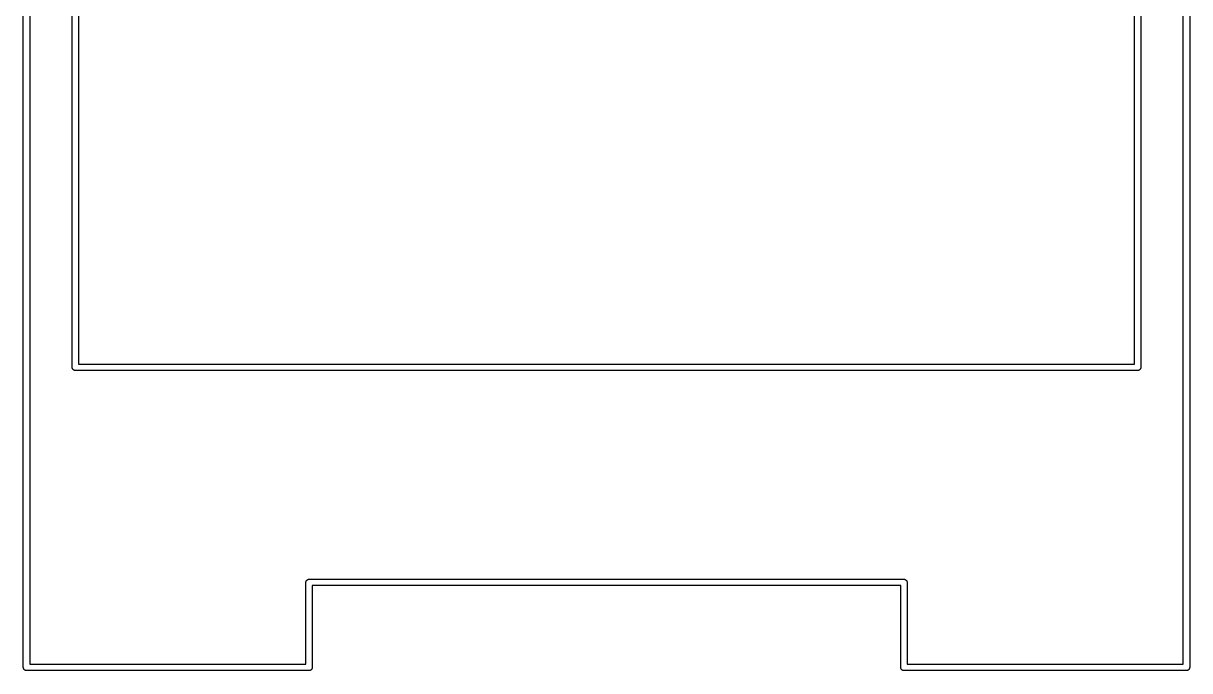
# Model space of a CAD drawing. Extents: x 86 to 333, y -237 to -29.
# Drawn here: x 121.28 to 148.72, y -66.94 to -51.71 of the extents above; entities that cross this region are included whole.
import ezdxf

# ---------------------------------------------------------------- set-up
doc = ezdxf.new("R2010")
doc.units = 0
doc.header["$MEASUREMENT"] = 0
doc.layers.add('BLACK', color=7, linetype='CONTINUOUS')

msp = doc.modelspace()

# ---------------------------------------------------------------- linework, layer by layer
at = {"layer": 'Black'}
for p, q in [((121.275, -66.86), (121.275, -36.16)), ((148.725, -36.16), (148.725, -66.86)), ((121.425, -36.235), (121.425, -66.785)), ((148.575, -66.785), (148.575, -36.235)), ((122.425, -59.8), (122.425, -43)), ((122.575, -43.075), (122.575, -59.725)), ((147.425, -59.725), (147.425, -51.4)), ((147.575, -51.4), (147.575, -59.8)), ((122.426, -59.8065), (122.425, -59.8)), ((122.426, -59.813), (122.426, -59.8065)), ((122.428, -59.8192), (122.426, -59.813)), ((122.43, -59.8257), (122.428, -59.8192)), ((122.433, -59.8313), (122.43, -59.8257)), ((122.435, -59.8375), (122.433, -59.8313)), ((122.439, -59.8425), (122.435, -59.8375)), ((122.575, -59.725), (147.425, -59.725)), ((147.565, -59.8375), (147.561, -59.8425)), ((147.567, -59.8313), (147.565, -59.8375)), ((147.57, -59.8257), (147.567, -59.8313)), ((147.572, -59.8192), (147.57, -59.8257)), ((147.574, -59.813), (147.572, -59.8192)), ((147.575, -59.8), (147.574, -59.8065)), ((147.574, -59.8065), (147.574, -59.813)), ((122.443, -59.8482), (122.439, -59.8425)), ((122.448, -59.8524), (122.443, -59.8482)), ((122.452, -59.8575), (122.448, -59.8524)), ((122.457, -59.8607), (122.452, -59.8575)), ((122.462, -59.865), (122.457, -59.8607)), ((122.469, -59.8672), (122.462, -59.865)), ((122.474, -59.8705), (122.469, -59.8672)), ((122.481, -59.8716), (122.474, -59.8705)), ((122.487, -59.8739), (122.481, -59.8716)), ((122.494, -59.8739), (122.487, -59.8739)), ((122.5, -59.875), (122.494, -59.8739)), ((147.5, -59.875), (122.5, -59.875)), ((147.506, -59.8739), (147.5, -59.875)), ((147.513, -59.8739), (147.506, -59.8739)), ((147.519, -59.8716), (147.513, -59.8739)), ((147.526, -59.8705), (147.519, -59.8716)), ((147.531, -59.8672), (147.526, -59.8705)), ((147.537, -59.865), (147.531, -59.8672)), ((147.543, -59.8607), (147.537, -59.865)), ((147.548, -59.8575), (147.543, -59.8607)), ((147.552, -59.8524), (147.548, -59.8575)), ((147.557, -59.8482), (147.552, -59.8524)), ((147.561, -59.8425), (147.557, -59.8482)), ((127.925, -64.86), (127.926, -64.8535)), ((127.925, -66.785), (127.925, -64.86)), ((127.926, -64.847), (127.928, -64.8408)), ((127.926, -64.8535), (127.926, -64.847)), ((127.928, -64.8408), (127.93, -64.8343)), ((127.93, -64.8343), (127.933, -64.8287)), ((127.933, -64.8287), (127.935, -64.8225)), ((127.935, -64.8225), (127.939, -64.8175)), ((127.939, -64.8175), (127.943, -64.8118)), ((127.943, -64.8118), (127.948, -64.8076)), ((127.948, -64.8076), (127.952, -64.8025)), ((127.952, -64.8025), (127.957, -64.7993)), ((127.957, -64.7993), (127.962, -64.795)), ((127.962, -64.795), (127.969, -64.7928)), ((127.969, -64.7928), (127.974, -64.7895)), ((127.974, -64.7895), (127.981, -64.7884)), ((127.981, -64.7884), (127.987, -64.7861)), ((127.987, -64.7861), (127.994, -64.7861)), ((127.994, -64.7861), (128, -64.785)), ((128, -64.785), (142, -64.785)), ((141.925, -64.935), (128.075, -64.935)), ((128.075, -64.935), (128.075, -66.86)), ((141.925, -66.86), (141.925, -64.935)), ((142, -64.785), (142.006, -64.7861)), ((142.006, -64.7861), (142.013, -64.7861)), ((142.013, -64.7861), (142.019, -64.7884)), ((142.019, -64.7884), (142.026, -64.7895)), ((142.026, -64.7895), (142.031, -64.7928)), ((142.031, -64.7928), (142.037, -64.795)), ((142.037, -64.795), (142.043, -64.7993)), ((142.043, -64.7993), (142.048, -64.8025)), ((142.048, -64.8025), (142.052, -64.8076)), ((142.052, -64.8076), (142.057, -64.8118)), ((142.057, -64.8118), (142.061, -64.8175)), ((142.061, -64.8175), (142.065, -64.8225)), ((142.065, -64.8225), (142.067, -64.8287)), ((142.067, -64.8287), (142.07, -64.8343)), ((142.07, -64.8343), (142.072, -64.8408)), ((142.072, -64.8408), (142.074, -64.847)), ((142.074, -64.847), (142.074, -64.8535)), ((142.074, -64.8535), (142.075, -64.86)), ((142.075, -64.86), (142.075, -66.785)), ((121.276, -66.8665), (121.275, -66.86)), ((121.276, -66.873), (121.276, -66.8665)), ((121.278, -66.8792), (121.276, -66.873)), ((121.28, -66.8857), (121.278, -66.8792)), ((121.283, -66.8913), (121.28, -66.8857)), ((121.285, -66.8975), (121.283, -66.8913)), ((121.289, -66.9025), (121.285, -66.8975)), ((121.293, -66.9082), (121.289, -66.9025)), ((121.298, -66.9124), (121.293, -66.9082)), ((121.302, -66.9175), (121.298, -66.9124)), ((121.307, -66.9207), (121.302, -66.9175)), ((121.312, -66.925), (121.307, -66.9207)), ((121.319, -66.9272), (121.312, -66.925)), ((121.324, -66.9305), (121.319, -66.9272)), ((121.331, -66.9316), (121.324, -66.9305)), ((121.337, -66.9339), (121.331, -66.9316)), ((121.344, -66.9339), (121.337, -66.9339)), ((121.35, -66.935), (121.344, -66.9339)), ((128, -66.935), (121.35, -66.935)), ((121.425, -66.785), (127.925, -66.785)), ((128.006, -66.9339), (128, -66.935)), ((128.013, -66.9339), (128.006, -66.9339)), ((128.019, -66.9316), (128.013, -66.9339)), ((128.026, -66.9305), (128.019, -66.9316)), ((128.031, -66.9272), (128.026, -66.9305)), ((128.037, -66.925), (128.031, -66.9272)), ((128.043, -66.9207), (128.037, -66.925)), ((128.048, -66.9175), (128.043, -66.9207)), ((128.052, -66.9124), (128.048, -66.9175)), ((128.057, -66.9082), (128.052, -66.9124)), ((128.061, -66.9025), (128.057, -66.9082)), ((128.065, -66.8975), (128.061, -66.9025)), ((128.067, -66.8913), (128.065, -66.8975)), ((128.07, -66.8857), (128.067, -66.8913)), ((128.072, -66.8792), (128.07, -66.8857)), ((128.074, -66.873), (128.072, -66.8792)), ((128.075, -66.86), (128.074, -66.8665)), ((128.074, -66.8665), (128.074, -66.873)), ((141.926, -66.8665), (141.925, -66.86)), ((141.926, -66.873), (141.926, -66.8665)), ((141.928, -66.8792), (141.926, -66.873)), ((141.93, -66.8857), (141.928, -66.8792)), ((141.933, -66.8913), (141.93, -66.8857)), ((141.935, -66.8975), (141.933, -66.8913)), ((141.939, -66.9025), (141.935, -66.8975)), ((141.943, -66.9082), (141.939, -66.9025)), ((141.948, -66.9124), (141.943, -66.9082)), ((141.952, -66.9175), (141.948, -66.9124)), ((141.957, -66.9207), (141.952, -66.9175)), ((141.963, -66.925), (141.957, -66.9207)), ((141.969, -66.9272), (141.963, -66.925)), ((141.974, -66.9305), (141.969, -66.9272)), ((141.981, -66.9316), (141.974, -66.9305)), ((141.987, -66.9339), (141.981, -66.9316)), ((141.994, -66.9339), (141.987, -66.9339)), ((142, -66.935), (141.994, -66.9339)), ((148.65, -66.935), (142, -66.935)), ((142.075, -66.785), (148.575, -66.785)), ((148.656, -66.9339), (148.65, -66.935)), ((148.663, -66.9339), (148.656, -66.9339)), ((148.669, -66.9316), (148.663, -66.9339)), ((148.676, -66.9305), (148.669, -66.9316)), ((148.681, -66.9272), (148.676, -66.9305)), ((148.688, -66.925), (148.681, -66.9272)), ((148.693, -66.9207), (148.688, -66.925)), ((148.698, -66.9175), (148.693, -66.9207)), ((148.702, -66.9124), (148.698, -66.9175)), ((148.707, -66.9082), (148.702, -66.9124)), ((148.711, -66.9025), (148.707, -66.9082)), ((148.715, -66.8975), (148.711, -66.9025)), ((148.717, -66.8913), (148.715, -66.8975)), ((148.72, -66.8857), (148.717, -66.8913)), ((148.722, -66.8792), (148.72, -66.8857)), ((148.724, -66.873), (148.722, -66.8792)), ((148.725, -66.86), (148.724, -66.8665)), ((148.724, -66.8665), (148.724, -66.873))]:
    msp.add_line(p, q, dxfattribs=at)

doc.saveas('drawing.dxf')
